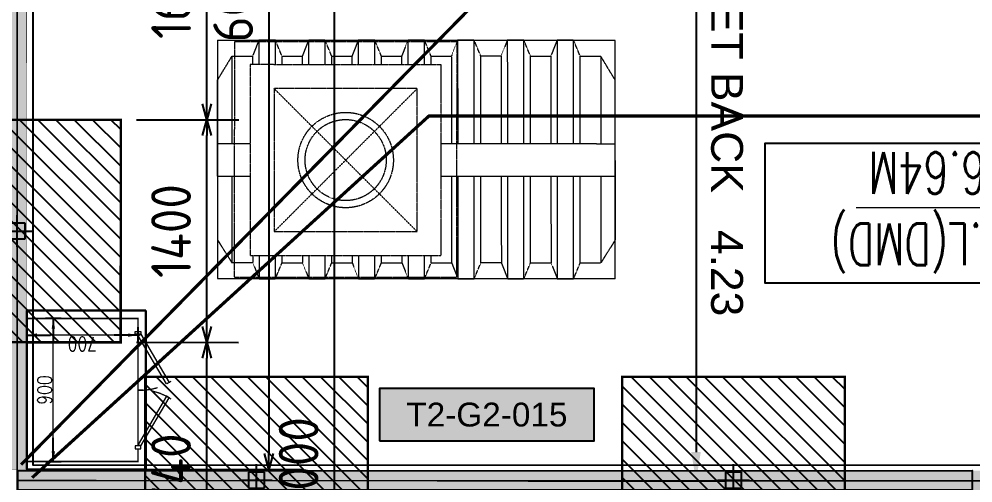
# Model space of a CAD drawing. Header units: centimetres. Extents: x -6122352 to 6876996, y -1694241 to 2592194.
# Drawn here: x 89048 to 95045, y -42178 to -39261 of the extents above; entities that cross this region are included whole.
import ezdxf
from ezdxf.enums import TextEntityAlignment as Align

# ---------------------------------------------------------------- set-up
doc = ezdxf.new("R2010")
doc.units = ezdxf.units.CM
doc.header["$MEASUREMENT"] = 0
doc.header["$PDMODE"] = 66
doc.header["$PDSIZE"] = 100
for name, pattern in [('CENTER', [2, 1.25, -0.25, 0.25, -0.25]), ('HIDDEN', [0.375, 0.25, -0.125]), ('LTH-4G-M-XR-GROUND FLOOR PLAN$0$HIDDEN2', [0.1875, 0.125, -0.0625])]:
    doc.linetypes.add(name, pattern=pattern)
doc.layers.get('Defpoints').update_dxf_attribs({"color": 255, "linetype": 'CENTER'})
for name, color, linetype in [('00-MI-DIM', 7, 'Continuous'), ('@MI-FOOTINGS', 7, 'Continuous'), ('@MI-MEP', 7, 'Continuous'), ('@MI-REF LAYER', 7, 'Continuous'), ('@MI-TYPE-02', 6, 'Continuous'), ('CTECH-Text 2.5mm', 2, 'Continuous'), ('PANEL-TAGS', 7, 'Continuous'), ('VD-WS-TEXT', 8, 'Continuous'), ('VD-WS-WATER TANK', 7, 'Continuous'), ('XREF1$0$S-LEVELS', 2, 'Continuous'), ('XREF1$0$TYPICAL NEW PROFILE', 3, 'Continuous')]:
    doc.layers.add(name, color=color, linetype=linetype)
doc.layers.add('08-Compound Wall-2', color=6, linetype='Continuous', lineweight=25, true_color=0xff00ff)
doc.layers.add('23585-XR-AR-DAMAC PLOT LIMITS$0$1-End units', color=7, linetype='Continuous', lineweight=5, true_color=0xf8991e)
for name, color, linetype, lineweight in [('23585-XR-AR-102-8P-GF$0$A-FLOR-XREF', 8, 'Continuous', 9), ('A-ANNO-TEXT', 3, 'Continuous', 25), ('LTH-4G-M-XR-GROUND FLOOR PLAN$0$1717 X Water Tank Location_5B$0$00 Line 2', 6, 'Continuous', 13), ('XREF1$0$36-TAGLVL', 23, 'Continuous', 9), ('ZAT_WALL PANEL', 3, 'Continuous', 30)]:
    doc.layers.add(name, color=color, linetype=linetype, lineweight=lineweight)
doc.layers.add('LTH-4G-M-XR-GROUND FLOOR PLAN$0$PDF_Geometry', color=7, linetype='Continuous', true_color=0xcccccc)
doc.styles.add('DIMTEXT', font='romans.shx', dxfattribs={"width": 0.8})
doc.styles.add('PANELTAG_STYLE', font='arial.ttf')
doc.styles.add('Schueco-BEMSTIL', font='isocpeur.ttf', dxfattribs={"width": 0.9})
doc.styles.get("Standard").update_dxf_attribs({"font": 'arial.ttf'})
doc.styles.add('XREF1$0$DLT_TEXT', font='romans.shx', dxfattribs={"width": 0.7})
doc.dimstyles.new('DIM-25', dxfattribs={"dimscale": 25, "dimtxt": 2.5, "dimasz": 2.5, "dimexe": 1.25, "dimexo": 0.625, "dimgap": 1, "dimtad": 1, "dimdec": 0, "dimdsep": 46, "dimtxsty": 'DIMTEXT', "dimblk": 'AROW', "dimcen": 2.5, "dimse1": 1, "dimse2": 1, "dimclrd": 1, "dimclre": 1, "dimclrt": 2, "dimadec": 0, "dimazin": 0, "dimtfac": 1, "dimtdec": 0, "dimtmove": 0, "dimatfit": 3, "dimfxl": 1, "dimarcsym": 0})
doc.dimstyles.new('MI- JWC-TXT-2.5 MM', dxfattribs={"dimscale": 1.5, "dimtxt": 2.5, "dimasz": 1, "dimexe": 2, "dimexo": 1, "dimgap": 1, "dimtad": 1, "dimdec": 0, "dimdsep": 46, "dimtxsty": 'Schueco-BEMSTIL', "dimblk": 'OPEN30', "dimcen": 0, "dimdle": 2, "dimclrd": 140, "dimclre": 8, "dimclrt": 40, "dimadec": 0, "dimazin": 2, "dimtfac": 1, "dimtdec": 0, "dimtix": 1, "dimtmove": 2, "dimatfit": 3, "dimldrblk": 'OPEN', "dimfxl": 2, "dimlwd": -1, "dimlwe": -1, "dimarcsym": 0})
doc.dimstyles.get("Standard").update_dxf_attribs({"dimtxt": 5, "dimasz": 0.5, "dimexe": 0.18, "dimexo": 0.0625, "dimgap": 0.09, "dimtad": 0, "dimtih": 1, "dimtoh": 1, "dimdec": 0, "dimzin": 0, "dimdsep": 46, "dimtxsty": 'Standard', "dimcen": 0.09, "dimadec": 0, "dimazin": 0, "dimtfac": 1, "dimtdec": 0, "dimtofl": 0, "dimtmove": 0, "dimatfit": 3, "dimfxl": 1, "dimtolj": 1, "dimtzin": 0, "dimarcsym": 0})

# ---------------------------------------------------------------- blocks, each defined once
blk = doc.blocks.new('23585-XR-AR-BOUNDARY WALLS AND SETBACKS')
at = {"layer": '08-Compound Wall-2'}
blk.add_lwpolyline([(496465.3043, 2768950.3148), (496482.9255, 2768934.1688), (496489.0396, 2768940.8413), (496493.093, 2768945.2651), (496497.1464, 2768949.6889), (496501.1998, 2768954.1127), (496505.2532, 2768958.5365), (496511.2983, 2768965.134), (496493.6764, 2768981.2792)], dxfattribs=at)
blk = doc.blocks.new('A$C9d9485f6')
at = {"layer": 'A-ANNO-TEXT', "rotation": 312.4881850805905}
blk.add_blockref('23585-XR-AR-BOUNDARY WALLS AND SETBACKS', (-2377088.5348, -1504219.2521), dxfattribs=at)
blk = doc.blocks.new('23585-XR-AR-DAMAC PLOT LIMITS')
at = {"layer": '23585-XR-AR-DAMAC PLOT LIMITS$0$1-End units', "color": 251, "true_color": 0x636466}
for points in [[(496482.9317, 2768934.0275), (496465.2367, 2768950.2411), (496471.4183, 2768956.9875), (496489.1133, 2768940.7737)], [(496482.9317, 2768934.0275), (496489.1133, 2768940.7737), (496506.8083, 2768924.5601), (496500.6269, 2768917.8137)]]:
    blk.add_lwpolyline(points, close=True, dxfattribs=at)
blk = doc.blocks.new('A$Cf093b529')
at = {"layer": 'A-ANNO-TEXT'}
blk.add_blockref('23585-XR-AR-DAMAC PLOT LIMITS', (-495391.9901, -2768603.4419), dxfattribs=at)
blk = doc.blocks.new('AROW')
at = {"color": 1, "ltscale": 100}
for p, q in [((0, 0), (-3, 0)), ((0, -1), (0, 1))]:
    blk.add_line(p, q, dxfattribs=at)
blk.add_solid([(-1.28, 0.21), (-1.28, -0.21), (0, 0)], dxfattribs=at)
blk = doc.blocks.new('*D399')
at = {"layer": 'CTECH-Text 2.5mm', "color": 8, "lineweight": -2, "ltscale": 10, "transparency": 16777216}
blk.add_line((0.1, -0.1674), (0.9, -0.1674), dxfattribs=at)
at = {"layer": 'Defpoints', "color": 0, "ltscale": 10, "transparency": 16777216}
for p in [(0.05, 0), (0.95, 0), (0.95, -0.1674)]:
    blk.add_point(p, dxfattribs=at)
at = {"layer": 'CTECH-Text 2.5mm', "color": 8, "lineweight": -2, "ltscale": 10, "transparency": 16777216, "xscale": 0.05, "yscale": 0.05, "zscale": 0.05, "rotation": 180}
blk.add_blockref('AROW', (0.05, -0.1674), dxfattribs=at)
at = {"layer": 'CTECH-Text 2.5mm', "color": 8, "lineweight": -2, "ltscale": 10, "transparency": 16777216, "xscale": 0.05, "yscale": 0.05, "zscale": 0.05}
blk.add_blockref('AROW', (0.95, -0.1674), dxfattribs=at)
at = {"layer": 'CTECH-Text 2.5mm', "color": 8, "ltscale": 10, "transparency": 16777216, "insert": (0.5, -0.1124), "char_height": 0.09, "attachment_point": 5, "style": 'DIMTEXT'}
blk.add_mtext('900', dxfattribs=at)
blk = doc.blocks.new('*D400')
at = {"layer": 'CTECH-Text 2.5mm', "color": 8, "lineweight": -2, "ltscale": 10, "transparency": 16777216}
blk.add_line((0.8453, -0.65), (0.8453, -0.05), dxfattribs=at)
at = {"layer": 'Defpoints', "color": 0, "ltscale": 10, "transparency": 16777216}
for p in [(0.8453, 0), (0.95, 0), (0.95, -0.7)]:
    blk.add_point(p, dxfattribs=at)
at = {"layer": 'CTECH-Text 2.5mm', "color": 8, "lineweight": -2, "ltscale": 10, "transparency": 16777216, "xscale": 0.05, "yscale": 0.05, "zscale": 0.05}
for p, rotation in [((0.8453, 0), 90), ((0.8453, -0.7), 270)]:
    blk.add_blockref('AROW', p, dxfattribs=dict(at, rotation=rotation))
at = {"layer": 'CTECH-Text 2.5mm', "color": 8, "ltscale": 10, "transparency": 16777216, "insert": (0.7903, -0.35), "char_height": 0.09, "attachment_point": 5, "rotation": 90, "style": 'DIMTEXT'}
blk.add_mtext('700', dxfattribs=at)
blk = doc.blocks.new('WATER TANK-5G')
at = {"layer": 'VD-WS-WATER TANK', "color": 8, "linetype": 'HIDDEN', "lineweight": 0}
for p, q in [((-1250, 750), (-1250, -750)), ((-1250, 750), (1250, 750)), ((1250, -750), (1250, 750)), ((-1250, 506.4), (-1159.5, 650)), ((-1030.3, 650.1), (-1159.5, 650)), ((-1030.3, 650.1), (-1159.5, 650)), ((-1159.5, 104.3), (-1159.5, 650)), ((-717.8, 650.4), (-847, 650.3)), ((-534.5, 650.3), (-405.3, 650.3)), ((-92.8, 650.3), (-222, 650)), ((219.7, 650.3), (90.5, 650.3)), ((532.2, 650.3), (403, 650.3)), ((844.7, 650.2), (715.5, 650)), ((1030.3, 650.1), (1159.5, 650)), ((1030.3, 650.1), (1159.5, 650)), ((1159.5, 104.3), (1159.5, 650)), ((1250, 506.4), (1159.5, 650)), ((-1250, 6.4), (-1250, 506.4)), ((1250, 6.4), (1250, 506.4)), ((1250, 6.4), (1250, 506.4)), ((-1250, 104.3), (-1250, -97.9)), ((1250, 104.3), (1250, -97.9)), ((-1250, 0), (-1250, -500)), ((1250, 0), (1250, -500)), ((1250, 0), (1250, -500)), ((-1159.5, -650), (-1159.5, -97.9)), ((1159.5, -649.4), (1159.5, -97.9)), ((-1250, -500), (-1159.5, -650)), ((1250, -500), (1159.5, -649.4)), ((-1030.2, -649.9), (-1159.5, -650)), ((-717.8, -649.6), (-844.7, -649.7)), ((-532.2, -649.7), (-405.3, -649.7)), ((-92.8, -649.7), (-219.7, -650)), ((219.7, -649.8), (92.8, -649.8)), ((532.2, -649.4), (405.3, -649.7)), ((532.3, -650), (532.2, -650)), ((844.7, -649), (717.8, -649.2)), ((1159.5, -649.4), (1030.3, -649.7)), ((1250, -750), (-1250, -750))]:
    blk.add_line(p, q, dxfattribs=at)
at = {"layer": 'VD-WS-WATER TANK', "color": 8, "linetype": 'HIDDEN', "lineweight": 0, "ltscale": 0.2}
for p, q in [((-5.4, 453.5), (894.6, -446.5)), ((894.6, 453.5), (-5.4, -446.5))]:
    blk.add_line(p, q, dxfattribs=at)
at = {"layer": 'VD-WS-WATER TANK', "color": 8, "linetype": 'HIDDEN', "lineweight": 0}
for points in [[(-885.4, 104.3), (-886.4, 750), (-988.6, 750), (-1030.3, 650.3), (-1030.3, 104.3)], [(-988.6, 750), (-988.6, 104.3)], [(-846, 104.3), (-847, 650.3), (-886.4, 750)], [(-572.9, 104.3), (-573.9, 750), (-676.1, 750), (-717.8, 650.3), (-717.8, 104.3)], [(-676.1, 750), (-676.1, 104.3)], [(-533.5, 104.3), (-534.5, 650.3), (-573.9, 750)], [(-260.4, 104.3), (-261.4, 750), (-363.6, 750), (-405.3, 650.3), (-405.3, 104.3)], [(-363.6, 750), (-363.6, 104.3)], [(-221, 104.3), (-222, 650.3), (-261.4, 750)], [(51.3, 603.5), (51.1, 750), (-51.1, 750), (-92.8, 650.3), (-92.8, 603.5)], [(-51.1, 750), (-51.1, 603.5)], [(90.6, 603.5), (90.5, 650.3), (51.1, 750)], [(363.8, 603.5), (363.6, 750), (261.4, 750), (219.7, 650.3), (219.7, 603.5)], [(261.4, 750), (261.4, 603.5)], [(403.1, 603.5), (403, 650.3), (363.6, 750)], [(676.3, 603.5), (676.1, 750), (573.9, 750), (532.2, 650.3), (532.2, 603.5)], [(573.9, 750), (573.9, 603.5)], [(715.6, 603.5), (715.5, 650.3), (676.1, 750)], [(988.8, 603.5), (988.6, 750), (886.4, 750), (844.7, 650.3), (844.7, 603.5)], [(886.4, 750), (886.4, 603.5)], [(1028.1, 603.5), (1028, 650.3), (988.6, 750)], [(-155.4, 104.3), (-1250, 104.3), (-1250, -97.9), (-155.4, -97.9)], [(1044.6, -97.9), (1250, -97.9), (1250, 104.3), (1044.6, 104.3)], [(-1030.3, -97.9), (-1030.3, -649.7), (-988.6, -750), (-884.1, -750), (-844.7, -649.7), (-845.6, -97.9)], [(-988.6, -97.9), (-988.6, -750)], [(-884.1, -750), (-885.1, -97.9)], [(-717.8, -97.9), (-717.8, -649.7), (-676.1, -750), (-571.6, -750), (-532.2, -649.7), (-533.1, -97.9)], [(-676.1, -97.9), (-676.1, -750)], [(-571.6, -750), (-572.6, -97.9)], [(-405.3, -97.9), (-405.3, -649.7), (-363.6, -750), (-259.1, -750), (-219.7, -649.7), (-220.6, -97.9)], [(-363.6, -97.9), (-363.6, -750)], [(-259.1, -750), (-260.1, -97.9)], [(-92.8, -596.5), (-92.8, -649.7), (-51.1, -750), (53.4, -750), (92.8, -649.7), (92.8, -596.5)], [(-51.1, -596.5), (-51.1, -750)], [(53.4, -750), (53.2, -596.5)], [(219.7, -596.5), (219.7, -649.7), (261.4, -750), (365.9, -750), (405.3, -649.7), (405.3, -596.5)], [(261.4, -596.5), (261.4, -750)], [(365.9, -750), (365.7, -596.5)], [(532.2, -596.5), (532.2, -649.7), (573.9, -750), (678.4, -750), (717.8, -649.7), (717.8, -596.5)], [(573.9, -596.5), (573.9, -750)], [(678.4, -750), (678.2, -596.5)], [(844.7, -596.5), (844.7, -649.7), (886.4, -750), (990.9, -750), (1030.3, -649.7), (1030.2, -596.5)], [(886.4, -596.5), (886.4, -750)], [(990.9, -750), (990.6, -596.5)]]:
    blk.add_lwpolyline(points, dxfattribs=at)
at = {"layer": 'VD-WS-WATER TANK', "color": 8, "linetype": 'HIDDEN', "lineweight": 0, "ltscale": 0.2}
for points in [[(-255.4, -739.7), (1144.6, -739.7), (1144.6, 740.3), (-255.4, 740.3)], [(-155.4, -596.5), (1044.6, -596.5), (1044.6, 603.5), (-155.4, 603.5)], [(-5.4, -446.5), (894.6, -446.5), (894.6, 453.5), (-5.4, 453.5)]]:
    blk.add_lwpolyline(points, close=True, dxfattribs=at)
at = {"layer": 'VD-WS-WATER TANK', "color": 8, "linetype": 'HIDDEN', "lineweight": 0}
for radius in [300, 255]:
    blk.add_circle((444.6, 3.5), radius, dxfattribs=at)
blk = doc.blocks.new('A$Cab812dd2')
at = {"color": 1, "true_color": 0xeb0000, "const_width": 0.01}
blk.add_lwpolyline([(33.1545, 0.0061), (27.1545, 0.005), (21.1545, 0.0041), (15.1545, 0.003), (9.1545, 0.0018), (0.0044, 0), (0, 24.0002), (9.15, 24.0017), (15.1501, 24.0029), (21.1501, 24.004), (27.1501, 24.0052), (33.1501, 24.0063), (42.2983, 24.0081), (42.3017, 0.0078)], close=True, dxfattribs=at)
blk = doc.blocks.new('XREF1$0$LVL  ATTR')
at = {"color": 7}
blk.add_wipeout([(-0.3373, 0.3835), (1.8973, 0.3835), (1.8973, -0.4505), (-0.3373, -0.4505)], dxfattribs=at)
at = {"layer": 'XREF1$0$36-TAGLVL', "extrusion": (-4.88814e-07, 1.40652e-17, 1)}
h = blk.add_hatch(color=252, dxfattribs=at)
h.paths.add_polyline_path([(-0.0654, 0.1563, 0.414214), (-0.2216, 0), (-0.0654, 0)])
h.paths.add_polyline_path([(0.0909, 0), (-0.0654, 0), (-0.0654, -0.1562, 0.414214)])
for p, q in [((-0.0654, -0.2604), (-0.0654, 0.2604)), ((1.3511, 0, 0), (-0.3253, 0, 0))]:
    blk.add_line(p, q, dxfattribs=at)
blk.add_circle((-0.0654, 0, 0), 0.1562, dxfattribs=at)
at = {"layer": 'XREF1$0$S-LEVELS', "color": 1}
blk.add_lwpolyline([(-0.3373, 0.3835), (1.8973, 0.3835), (1.8973, -0.4505), (-0.3373, -0.4505)], close=True, dxfattribs=at)
at = {"layer": 'XREF1$0$TYPICAL NEW PROFILE', "color": 3, "style": 'XREF1$0$DLT_TEXT', "width": 0.7}
for tag, p in [('+0.00M', (0.2413, 0.0671, -0.0001)), ('S.S.L', (0.2413, -0.3453, -0.0001))]:
    blk.add_attdef(tag, p, '', height=0.25, dxfattribs=at)
blk = doc.blocks.new('*D694')
at = {"color": 0, "lineweight": -2, "transparency": 16777216}
for p, q in [((494356.7549, 2767883.0847), (494355.5188, 2767883.0847)), ((494355.6988, 2767879.038), (494355.6988, 2767882.9047)), ((494355.8514, 2767878.858), (494355.5188, 2767878.858))]:
    blk.add_line(p, q, dxfattribs=at)
at = {"color": 0, "transparency": 16777216}
for points in [[(494355.6688, 2767882.9047), (494355.7288, 2767882.9047), (494355.6988, 2767883.0847)], [(494355.6688, 2767879.038), (494355.7288, 2767879.038), (494355.6988, 2767878.858)]]:
    blk.add_solid(points, dxfattribs=at)
at = {"layer": 'Defpoints', "color": 0, "transparency": 16777216}
for p in [(494355.6988, 2767883.0847), (494356.8174, 2767883.0847), (494355.9139, 2767878.858)]:
    blk.add_point(p, dxfattribs=at)
at = {"color": 0, "transparency": 16777216, "insert": (494355.5053, 2767880.9713), "char_height": 0.2, "attachment_point": 5, "rotation": 90}
blk.add_mtext('\\A1;SET BACK   4.23', dxfattribs=at)
blk = doc.blocks.new('*D738')
at = {"color": 0, "lineweight": -2, "transparency": 16777216}
for p, q in [((494320.8834, 2767883.085), (494321.2614, 2767883.085)), ((494321.0814, 2767879.0421), (494321.0814, 2767882.905)), ((494320.7334, 2767878.8621), (494321.2614, 2767878.8621))]:
    blk.add_line(p, q, dxfattribs=at)
at = {"color": 0, "transparency": 16777216}
for points in [[(494321.0514, 2767882.905), (494321.1114, 2767882.905), (494321.0814, 2767883.085)], [(494321.0514, 2767879.0421), (494321.1114, 2767879.0421), (494321.0814, 2767878.8621)]]:
    blk.add_solid(points, dxfattribs=at)
at = {"layer": 'Defpoints', "color": 0, "transparency": 16777216}
for p in [(494320.8209, 2767883.085), (494321.0814, 2767883.085), (494320.6709, 2767878.8621)]:
    blk.add_point(p, dxfattribs=at)
at = {"color": 0, "transparency": 16777216, "insert": (494320.888, 2767880.9736), "char_height": 0.2, "attachment_point": 5, "rotation": 90}
blk.add_mtext('\\A1;SET BACK   4.22', dxfattribs=at)
blk = doc.blocks.new('_Open30')
at = {"color": 0, "linetype": 'ByBlock', "lineweight": -2}
for p, q in [((-1, 0.268), (0, 0)), ((0, 0), (-1, -0.268)), ((0, 0), (-1, 0))]:
    blk.add_line(p, q, dxfattribs=at)
blk = doc.blocks.new('*D965')
at = {"layer": '00-MI-DIM', "color": 8, "transparency": 16777216}
for p, q in [((436951.9, -167200.3), (438575.5, -167200.6)), ((436950.8, -173200.3), (438574.4, -173200.6))]:
    blk.add_line(p, q, dxfattribs=at)
at = {"layer": '00-MI-DIM', "color": 140, "transparency": 16777216}
blk.add_line((438375.5, -167300.5), (438374.4, -173100.5), dxfattribs=at)
at = {"layer": 'Defpoints', "color": 0, "transparency": 16777216}
for p in [(436851.9, -167200.2), (436850.8, -173200.2), (438374.4, -173200.5)]:
    blk.add_point(p, dxfattribs=at)
at = {"layer": '00-MI-DIM', "color": 140, "transparency": 16777216, "xscale": 100, "yscale": 100, "zscale": 100}
for p, rotation in [((438375.5, -167200.5), 89.98973417893167), ((438374.4, -173200.5), 269.9897341789317)]:
    blk.add_blockref('_Open30', p, dxfattribs=dict(at, rotation=rotation))
at = {"layer": '00-MI-DIM', "color": 40, "transparency": 16777216, "insert": (438149.9, -170200.5), "char_height": 250, "attachment_point": 5, "rotation": 89.98973, "style": 'Schueco-BEMSTIL'}
blk.add_mtext('6000', dxfattribs=at)
blk = doc.blocks.new('_Open')
at = {"color": 0, "linetype": 'ByBlock', "lineweight": -2}
for p, q in [((-1, 0.2), (0, 0)), ((-1, -0.2), (0, 0)), ((0, 0), (-1, 0))]:
    blk.add_line(p, q, dxfattribs=at)
blk = doc.blocks.new('*D972')
at = {"layer": '00-MI-DIM', "color": 8, "transparency": 16777216}
for p, q in [((436895.4, -149271.2), (438990.7, -149271.6)), ((436886.5, -197271.6), (438982.1, -197272))]:
    blk.add_line(p, q, dxfattribs=at)
at = {"layer": '00-MI-DIM', "color": 140, "transparency": 16777216}
blk.add_line((438782.2, -197172), (438790.7, -149371.5), dxfattribs=at)
at = {"layer": 'Defpoints', "color": 0, "transparency": 16777216}
for p in [(436795.4, -149271.2), (438790.7, -149271.5), (436786.5, -197271.6)]:
    blk.add_point(p, dxfattribs=at)
at = {"layer": '00-MI-DIM', "color": 140, "transparency": 16777216, "xscale": 100, "yscale": 100, "zscale": 100}
for p, rotation in [((438790.7, -149271.5), 89.98973417893167), ((438782.1, -197272), 269.9897341789317)]:
    blk.add_blockref('_Open30', p, dxfattribs=dict(at, rotation=rotation))
at = {"layer": '00-MI-DIM', "color": 40, "transparency": 16777216, "insert": (438561.4, -173271.7), "char_height": 250, "attachment_point": 5, "rotation": 89.98973, "style": 'Schueco-BEMSTIL'}
blk.add_mtext('48000', dxfattribs=at)
blk = doc.blocks.new('T2-FOOTING PLAN')
at = {"layer": '@MI-FOOTINGS', "transparency": 33554679}
h = blk.add_hatch(dxfattribs=at)
h.set_pattern_fill('ANSI31', color=8, scale=650)
h.paths.add_polyline_path([(-700, 650), (700, 650), (700, -650), (-700, -650)])
at = {"layer": '@MI-FOOTINGS', "color": 160, "true_color": 0x3340f0, "const_width": 15}
blk.add_lwpolyline([(-700, 650), (700, 650), (700, -650), (-700, -650)], close=True, dxfattribs=at)
at = {"layer": '@MI-FOOTINGS', "color": 30}
blk.add_point((0, 0), dxfattribs=at)
blk = doc.blocks.new('*D955')
at = {"layer": '00-MI-DIM', "color": 8, "transparency": 16777216}
for p, q in [((437542.5, -172400.4), (438184.4, -172400.5)), ((437541.7, -174139.9), (438184.1, -174140))]:
    blk.add_line(p, q, dxfattribs=at)
at = {"layer": '00-MI-DIM', "color": 140, "transparency": 16777216}
blk.add_line((437984.1, -174040), (437984.4, -172500.4), dxfattribs=at)
at = {"layer": 'Defpoints', "color": 0, "transparency": 16777216}
for p in [(437442.5, -172400.3), (437984.4, -172400.4), (437441.7, -174139.9)]:
    blk.add_point(p, dxfattribs=at)
at = {"layer": '00-MI-DIM', "color": 140, "transparency": 16777216, "xscale": 100, "yscale": 100, "zscale": 100}
for p, rotation in [((437984.4, -172400.4), 89.98973417893167), ((437984.1, -174140), 269.9897341789317)]:
    blk.add_blockref('_Open30', p, dxfattribs=dict(at, rotation=rotation))
at = {"layer": '00-MI-DIM', "color": 40, "transparency": 16777216, "insert": (437759.2, -173270.2), "char_height": 250, "attachment_point": 5, "rotation": 89.98973, "style": 'Schueco-BEMSTIL'}
blk.add_mtext('1740', dxfattribs=at)
blk = doc.blocks.new('*D956')
at = {"layer": '00-MI-DIM', "color": 8, "transparency": 16777216}
for p, q in [((437542.8, -171000.4), (438184.6, -171000.5)), ((437542.5, -172400.4), (438184.4, -172400.5))]:
    blk.add_line(p, q, dxfattribs=at)
at = {"layer": '00-MI-DIM', "color": 140, "transparency": 16777216}
blk.add_line((437984.4, -172300.4), (437984.6, -171100.4), dxfattribs=at)
at = {"layer": 'Defpoints', "color": 0, "transparency": 16777216}
for p in [(437442.8, -171000.3), (437984.6, -171000.4), (437442.5, -172400.3)]:
    blk.add_point(p, dxfattribs=at)
at = {"layer": '00-MI-DIM', "color": 140, "transparency": 16777216, "xscale": 100, "yscale": 100, "zscale": 100}
for p, rotation in [((437984.6, -171000.4), 89.98973417893167), ((437984.4, -172400.4), 269.9897341789317)]:
    blk.add_blockref('_Open30', p, dxfattribs=dict(at, rotation=rotation))
at = {"layer": '00-MI-DIM', "color": 40, "transparency": 16777216, "insert": (437759.5, -171700.4), "char_height": 250, "attachment_point": 5, "rotation": 89.98973, "style": 'Schueco-BEMSTIL'}
blk.add_mtext('1400', dxfattribs=at)
blk = doc.blocks.new('*D957')
at = {"layer": '00-MI-DIM', "color": 8, "transparency": 16777216}
for p, q in [((437543.1, -169400.4), (438184.9, -169400.5)), ((437542.8, -171000.4), (438184.6, -171000.5))]:
    blk.add_line(p, q, dxfattribs=at)
at = {"layer": '00-MI-DIM', "color": 140, "transparency": 16777216}
blk.add_line((437984.7, -170900.4), (437984.9, -169500.4), dxfattribs=at)
at = {"layer": 'Defpoints', "color": 0, "transparency": 16777216}
for p in [(437443.1, -169400.3), (437984.9, -169400.4), (437442.8, -171000.3)]:
    blk.add_point(p, dxfattribs=at)
at = {"layer": '00-MI-DIM', "color": 140, "transparency": 16777216, "xscale": 100, "yscale": 100, "zscale": 100}
for p, rotation in [((437984.9, -169400.4), 89.98973417893167), ((437984.6, -171000.4), 269.9897341789317)]:
    blk.add_blockref('_Open30', p, dxfattribs=dict(at, rotation=rotation))
at = {"layer": '00-MI-DIM', "color": 40, "transparency": 16777216, "insert": (437759.8, -170200.4), "char_height": 250, "attachment_point": 5, "rotation": 89.98973, "style": 'Schueco-BEMSTIL'}
blk.add_mtext('1600', dxfattribs=at)
blk = doc.blocks.new('G6-T2-REAR-RIGHT END')
at = {"layer": '@MI-TYPE-02'}
h = blk.add_hatch(color=256, dxfattribs=at)
h.dxf.hatch_style = 1
h.paths.add_polyline_path([(-42165.2, 51.3), (-36165.3, 53.5), (-36164.8, -66.5), (-42164.7, -68.7)])
h.paths.add_polyline_path([(-36155.3, 52.4), (-30155.3, 54.6), (-30154.9, -65.4), (-36154.8, -67.6)])
h.paths.add_polyline_path([(-30145.3, 53.6), (-24145.4, 55.8), (-24144.9, -64.2), (-30144.9, -66.4)])
h.paths.add_polyline_path([(-24135.4, 54.6), (-18135.5, 56.8), (-18135, -63.2), (-24134.9, -65.4)])
h.paths.add_polyline_path([(-18125.5, 55.9), (-12125.5, 58.1), (-12125.1, -61.9), (-18125, -64.1)])
h.paths.add_polyline_path([(-12115.6, 57.3), (-6115.6, 59.5), (-6115.2, -60.5), (-12115.1, -62.7)])
h.paths.add_polyline_path([(-6105.6, 58.4), (-0.2, 60), (0.2, -60), (-6105.2, -61.6)])
blk.add_lwpolyline([(-42165.2, 51.3), (-36165.3, 53.5), (-36164.8, -66.5), (-42164.7, -68.7)], close=True, dxfattribs=at)
at = {"layer": '@MI-FOOTINGS', "xscale": -1, "rotation": 0.01015602854542941}
for p in [(-40665, -6.6), (-37665, -6.1)]:
    blk.add_blockref('T2-FOOTING PLAN', p, dxfattribs=at)
blk = doc.blocks.new('PANELTAG')
at = {"layer": 'PANEL-TAGS', "color": 1}
blk.add_lwpolyline([(-13.5, -3.3), (13.5, -3.3), (13.5, 3.3), (-13.5, 3.3)], close=True, dxfattribs=at)
at = {"layer": 'PANEL-TAGS', "color": 40, "true_color": 0xffd700}
blk.add_solid([(-13.5, -3.3), (13.5, -3.3), (-13.5, 3.3), (13.5, 3.3)], dxfattribs=at)
at = {"layer": 'PANEL-TAGS', "color": 5, "style": 'PANELTAG_STYLE'}
blk.add_attdef('TAGNO', text='', height=3, dxfattribs=at).set_placement((0, 0), align=Align.CENTER)
blk = doc.blocks.new('A$C105233b1')
at = {"layer": 'LTH-4G-M-XR-GROUND FLOOR PLAN$0$1717 X Water Tank Location_5B$0$00 Line 2', "color": 8, "linetype": 'Continuous'}
blk.add_lwpolyline([(0.8683, -0.7, 0.01, 0.01, 0), (0.95, -0.7, 0.01, 0.01, 0), (0.95, 0, 0.01, 0.01, 0), (0.05, 0, 0.01, 0.01, 0), (0.05, -0.7, 0.01, 0.01, 0), (0.1308, -0.7, 0, 0, 0)], format="xyseb", dxfattribs=at)
at = {"layer": 'LTH-4G-M-XR-GROUND FLOOR PLAN$0$PDF_Geometry', "color": 8, "lineweight": 5}
for points in [[(0.148, -0.7172), (0.148, -0.6812), (0.1308, -0.6812), (0.1308, -0.7172)], [(0.4512, -0.8952), (0.4606, -0.8796), (0.1574, -0.7016), (0.148, -0.7172)], [(0.548, -0.8952), (0.5386, -0.8796), (0.8418, -0.7016), (0.8512, -0.7172)], [(0.8512, -0.7172), (0.8512, -0.6812), (0.8683, -0.6812), (0.8683, -0.7172)]]:
    blk.add_lwpolyline(points, close=True, dxfattribs=at)
blk.add_lwpolyline([(0.148, -0.7), (0.8512, -0.7)], dxfattribs=at)
at = {"layer": 'LTH-4G-M-XR-GROUND FLOOR PLAN$0$PDF_Geometry', "color": 8, "linetype": 'LTH-4G-M-XR-GROUND FLOOR PLAN$0$HIDDEN2', "lineweight": 5}
for centre, start, end in [((0.148, -0.7172), 327.14098, 2.80241), ((0.8512, -0.7172), 177.19816, 212.8596)]:
    blk.add_arc(centre, 0.3516, start, end, dxfattribs=at)
at = {"layer": 'ZAT_WALL PANEL', "color": 1}
blk.add_lwpolyline([(1, -0.75), (1, 0), (0, 0), (0, -0.75), (1, -0.75)], dxfattribs=at)
at = {"layer": 'CTECH-Text 2.5mm', "color": 8, "ltscale": 10}
dim = blk.add_linear_dim(base=(0.95, -0.1674), p1=(0.05, 0), p2=(0.95, 0), dimstyle='DIM-25', override={"dimscale": 1, "dimtxt": 0.09, "dimasz": 0.05, "dimgap": 0.01, "dimlfac": 1000, "dimclrd": 8, "dimclre": 8, "dimclrt": 8}, dxfattribs=at)
dim.commit()
dim.dimension.update_dxf_attribs({"geometry": '*D399', "text_midpoint": (0.5, -0.1124)})
dim = blk.add_linear_dim(base=(0.8453, 0), p1=(0.95, -0.7), p2=(0.95, 0), angle=90, dimstyle='DIM-25', override={"dimscale": 1, "dimtxt": 0.09, "dimasz": 0.05, "dimgap": 0.01, "dimlfac": 1000, "dimclrd": 8, "dimclre": 8, "dimclrt": 8}, dxfattribs=at)
dim.commit()
dim.dimension.update_dxf_attribs({"geometry": '*D400', "text_midpoint": (0.7903, -0.35)})
blk = doc.blocks.new('23585-XR-AR-END-ANNO-GF')
at = {"linetype": 'Continuous', "xscale": -1000, "yscale": 1000, "zscale": 1000, "rotation": 90.00056989643812}
blk.add_blockref('A$C105233b1', (200, 23900), dxfattribs=at)
at = {"layer": 'VD-WS-TEXT', "xscale": -1, "rotation": 359.9999650036473}
blk.add_blockref('WATER TANK-5G', (2649.9, 21950), dxfattribs=at)
blk = doc.blocks.new('A$Ca180d4cc')
at = {"color": 1, "true_color": 0xeb0000, "const_width": 0.01}
blk.add_lwpolyline([(33.1481, 0.0002), (27.1482, 0), (21.1482, 0.0002), (15.1482, 0.0002), (9.1482, 0.0002), (0.001, 0.0002), (0, 23.9999), (9.1482, 24), (15.1482, 24.0001), (21.1482, 24.0001), (27.1482, 24.0002), (33.1482, 24.0002), (42.2983, 24.0001), (42.2983, 0.0002)], close=True, dxfattribs=at)
at = {"layer": '23585-XR-AR-102-8P-GF$0$A-FLOR-XREF', "xscale": -0.001000000000000003, "yscale": 0.001, "zscale": 0.001, "rotation": 359.9996490424488}
blk.add_blockref('23585-XR-AR-END-ANNO-GF', (42.4378, 0.0301), dxfattribs=at)
blk = doc.blocks.new('A$C2baae4c6')
at = {"color": 1, "true_color": 0xeb0000, "const_width": 0.01}
blk.add_lwpolyline([(33.1481, 1.3114), (27.1482, 1.3113), (21.1482, 1.3115), (15.1482, 1.3115), (9.1482, 1.3114), (0.001, 1.3114), (0, 25.3112), (9.1482, 25.3113), (15.1482, 25.3113), (21.1482, 25.3114), (27.1482, 25.3114), (33.1482, 25.3115), (42.2983, 25.3113), (42.2983, 1.3114)], close=True, dxfattribs=at)
dim = blk.add_linear_dim(base=(38.0294, 25.3114), p1=(38.2445, 21.0847), p2=(39.1479, 25.3114), angle=90, text='SET BACK   <>', dimstyle='Standard', override={"dimtxt": 0.2, "dimtad": 1, "dimtih": 0, "dimdec": 2})
dim.commit()
dim.dimension.update_dxf_attribs({"geometry": '*D694', "text_midpoint": (37.8359, 23.198), "insert": (-494317.6694, -2767857.7733)})
blk = doc.blocks.new('A$C26b54db7')
at = {"color": 1, "true_color": 0xeb0000, "const_width": 0.01}
blk.add_lwpolyline([(33.1545, 1.063), (27.1545, 1.0618), (21.1545, 1.0609), (15.1545, 1.0598), (9.1545, 1.0587), (0.0044, 1.0568), (0, 25.057), (9.15, 25.0585), (15.1501, 25.0597), (21.1501, 25.0608), (27.1501, 25.062), (33.1501, 25.0631), (42.2983, 25.0649), (42.3017, 1.0646)], close=True, dxfattribs=at)
dim = blk.add_linear_dim(base=(3.4119, 25.0575), p1=(3.0015, 20.8345), p2=(3.1514, 25.0575), angle=90, text='SET BACK   <>', dimstyle='Standard', override={"dimtxt": 0.2, "dimtad": 1, "dimtih": 0, "dimdec": 2, "dimrnd": 0})
dim.commit()
dim.dimension.update_dxf_attribs({"geometry": '*D738', "text_midpoint": (3.2185, 22.946), "insert": (-494317.6694, -2767858.0276)})
blk = doc.blocks.new('T2-PARTITION WALL')
at = {"layer": '@MI-TYPE-02'}
h = blk.add_hatch(color=256, dxfattribs=at)
h.dxf.hatch_style = 1
h.paths.add_polyline_path([(-71, -42098.6), (-68.9, -48000.4), (51.1, -48000.4), (49, -42098.6)])
h.paths.add_polyline_path([(-68.9, -36088.6), (-71, -42088.6), (49, -42088.6), (51.1, -36088.6)])
h.paths.add_polyline_path([(-66.8, -30078.6), (-68.9, -36078.6), (51.1, -36078.6), (53.2, -30078.6)])
h.paths.add_polyline_path([(-64.6, -24068.6), (-66.8, -30068.6), (53.2, -30068.6), (55.4, -24068.6)])
h.paths.add_polyline_path([(-64.6, -23929), (-63.5, -17929), (56.5, -17929.1), (55.4, -23929.1)])
h.paths.add_polyline_path([(-63.5, -17919), (-62.4, -11919), (57.6, -11919.1), (56.5, -17919.1)])
h.paths.add_polyline_path([(-62.4, -11909), (-61.4, -5909), (58.6, -5909.1), (57.6, -11909.1)])
h.paths.add_polyline_path([(-61.4, -5899), (-60, 0), (60, 0), (58.6, -5899.1)])
at = {"layer": '@MI-TYPE-02', "const_width": 2.5}
blk.add_lwpolyline([(-64.6, -23929), (-63.5, -17929), (56.5, -17929.1), (55.4, -23929.1)], close=True, dxfattribs=at)
at = {"layer": '@MI-FOOTINGS', "rotation": 89.98973417812736}
blk.add_blockref('T2-FOOTING PLAN', (-2.7, -22429.1), dxfattribs=at)
at = {"layer": '00-MI-DIM'}
for base, p1, p2, picture, middle in [((1995.4, -0.4), (-8.9, -48000.4), (0, 0), '*D972', (1766.1, -24000.5)), ((1189.6, -20129.3), (647.4, -21729.2), (647.7, -20129.2), '*D957', (964.4, -20929.2)), ((1189.3, -21729.3), (647.2, -23129.2), (647.4, -21729.2), '*D956', (964.1, -22429.2)), ((1189, -23129.3), (646.3, -24868.7), (647.2, -23129.2), '*D955', (963.9, -23999))]:
    dim = blk.add_linear_dim(base=base, p1=p1, p2=p2, angle=89.98973, dimstyle='MI- JWC-TXT-2.5 MM', dxfattribs=at)
    dim.commit()
    dim.dimension.update_dxf_attribs({"geometry": picture, "text_midpoint": middle, "insert": (-436795.4, 149271.2)})
dim = blk.add_linear_dim(base=(1579, -23929.3), p1=(56.5, -17929.1), p2=(55.4, -23929.1), angle=89.98973, dimstyle='MI- JWC-TXT-2.5 MM', dxfattribs=at)
dim.commit()
dim.dimension.update_dxf_attribs({"geometry": '*D965', "text_midpoint": (1579.6, -20929.3), "dimtype": 128, "insert": (-436795.4, 149271.2)})

msp = doc.modelspace()

# ---------------------------------------------------------------- linework, layer by layer
at = {"layer": '@MI-REF LAYER', "color": 1, "const_width": 20}
msp.add_lwpolyline([(89068.89945, -18187.46425), (92823.53247, -21768.17703), (92828.21718, -26081.77947), (93201.23287, -26084.46618), (92828.21718, -26081.77947), (92817.82847, -38242.69655), (89060.92486, -42062.89126)], dxfattribs=at)

# ---------------------------------------------------------------- block references
for name, p in [('T2-PARTITION WALL', (89039.50671, -18164.78521)), ('G6-T2-REAR-RIGHT END', (131205.20537, -42154.50797))]:
    msp.add_blockref(name, p)
at = {"layer": '@MI-MEP', "color": 10, "xscale": 1000, "yscale": 1000, "zscale": 1000}
for name, p, rotation in [('A$Ca180d4cc', (131337.79313, -18171.28413), 179.9898040371397), ('A$Cab812dd2', (89026.53298, -66163.97238), 359.9792219100943)]:
    msp.add_blockref(name, p, dxfattribs=dict(at, rotation=rotation))
at = {"layer": '@MI-REF LAYER', "xscale": 1000, "yscale": 1000, "zscale": 1000}
msp.add_blockref('A$C9d9485f6', (-23958.95046, 48155.57226), dxfattribs=at)
at = {"layer": '@MI-REF LAYER', "xscale": 1000, "yscale": 1000, "zscale": 1000, "rotation": 312.4882903633292}
msp.add_blockref('A$Cf093b529', (-891608.73293, 539022.72011), dxfattribs=at)
at = {"layer": '@MI-REF LAYER', "color": 10, "xscale": 999.9999999999998, "yscale": 999.9999999999998, "zscale": 999.9999999999998, "rotation": 359.9792219095311}
msp.add_blockref('A$C26b54db7', (89026.14974, -67220.77961), dxfattribs=at)
at = {"layer": 'PANEL-TAGS'}
ref = msp.add_blockref('PANELTAG', (91989.31327, -41748.42243), dxfattribs=dict(at, xscale=50, yscale=50, zscale=50))
ref.add_attrib('TAGNO', 'T2-G2-015', dxfattribs={"color": 5, "height": 150, "style": 'PANELTAG_STYLE'}).set_placement((91989.31327, -41748.42243), align=Align.MIDDLE_CENTER)

# ---------------------------------------------------------------- next in the draw order: block references
at = {"layer": '@MI-REF LAYER', "color": 7}
ref = msp.add_blockref('XREF1$0$LVL  ATTR', (95732.57419, -40446.3517, 0.15112), dxfattribs=dict(at, xscale=-1051.480567989675, yscale=1051.480567989676, zscale=1051.480567989675, rotation=359.9890116976798))
ref.add_attrib('S.S.L', 'B.Y.L(DMD)', (95489.50864, -40546.47672), dxfattribs={"layer": 'XREF1$0$TYPICAL NEW PROFILE', "color": 3, "height": 262.870142, "rotation": 179.989015, "style": 'XREF1$0$DLT_TEXT', "width": 0.7})
ref.add_attrib('+0.00M', '+36.64M ', (95491.82032, -40097.14216), dxfattribs={"layer": 'XREF1$0$TYPICAL NEW PROFILE', "color": 3, "height": 262.870142, "rotation": 179.989015, "style": 'XREF1$0$DLT_TEXT', "width": 0.7})

# ---------------------------------------------------------------- next in the draw order: linework, layer by layer
at = {"layer": '@MI-REF LAYER', "color": 1, "const_width": 20}
msp.add_lwpolyline([(89130.20129, -42145.25175), (91624.97046, -39870.35373), (105985.26014, -39873.05716), (105984.11607, -36710.67836), (105985.26014, -39873.05716), (128428.65697, -39877.45092), (131079.13036, -42167.18121)], dxfattribs=at)

# ---------------------------------------------------------------- next in the draw order: block references
at = {"layer": '@MI-REF LAYER', "color": 10, "xscale": 1000, "yscale": 1000, "zscale": 1000, "rotation": 179.9898040371397}
msp.add_blockref('A$C2baae4c6', (131338.02648, -16860.02588), dxfattribs=at)

doc.saveas('drawing.dxf')
